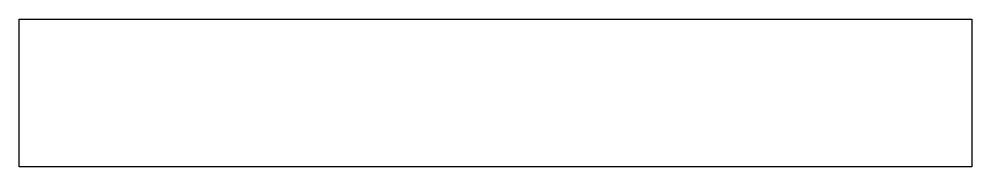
# Model space of a CAD drawing. Extents: x -3498 to 3500, y -542 to 543.
import ezdxf

# ---------------------------------------------------------------- set-up
doc = ezdxf.new("R2010")
doc.units = 0
doc.layers.get('0').update_dxf_attribs({"linetype": 'CONTINUOUS'})

msp = doc.modelspace()

# ---------------------------------------------------------------- linework, layer by layer
at = {"linetype": 'BYBLOCK'}
for p, q in [((-3497.5, 542.5), (3500, 542.5)), ((-3497.5, -542.5), (-3497.5, 542.5)), ((3500, 542.5), (3500, -542.5)), ((3500, -542.5), (-3497.5, -542.5))]:
    msp.add_line(p, q, dxfattribs=at)

doc.saveas('drawing.dxf')
